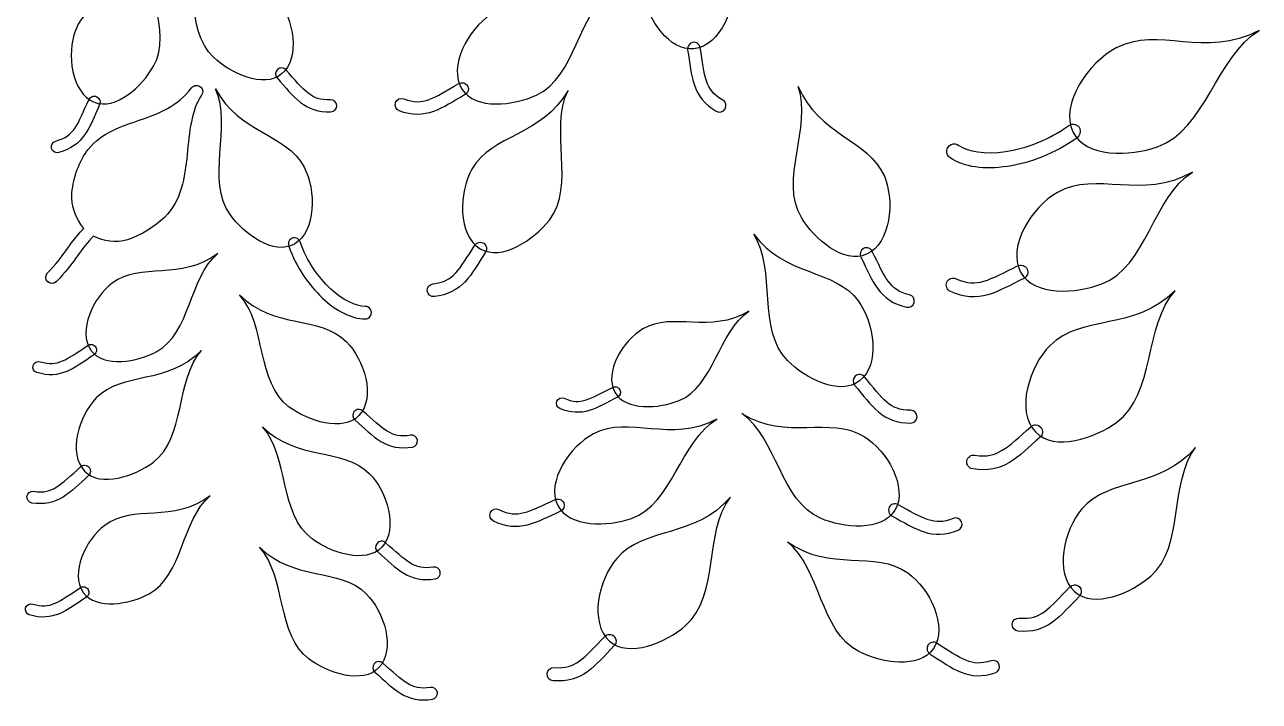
# Model space of a CAD drawing. Extents: x 5.1 to 86.3, y 5.1 to 86.3.
# Drawn here: x 45.47 to 55.31, y 45.5 to 50.89 of the extents above; entities that cross this region are included whole.
import ezdxf

# ---------------------------------------------------------------- set-up
doc = ezdxf.new("R2010")
doc.units = 0
doc.layers.add('View004', color=7, linetype='CONTINUOUS')

msp = doc.modelspace()

# ---------------------------------------------------------------- linework, layer by layer
at = {"layer": 'View004', "color": 1}
for p, q in [((50.794255, 50.745698), (50.794255, 50.745698)), ((50.803047, 50.694772), (50.803047, 50.694772)), ((47.486075, 50.529903), (47.486075, 50.529903)), ((47.518898, 50.494288), (47.518898, 50.494288)), ((46.876693, 50.388934), (46.876709, 50.388956)), ((48.955248, 50.37401), (48.955248, 50.37401)), ((49.000439, 50.399081), (49.000439, 50.399081)), ((46.026464, 50.269927), (46.026464, 50.269927)), ((46.046858, 50.313329), (46.046858, 50.313329)), ((53.87625, 50.058931), (53.87626, 50.058911)), ((53.820905, 50.034579), (53.820905, 50.034579)), ((47.594738, 49.182524), (47.594722, 49.182515)), ((47.620778, 49.140269), (47.620778, 49.140269)), ((49.101089, 49.102877), (49.101089, 49.102877)), ((49.12988, 49.145794), (49.12988, 49.145794)), ((52.15461, 49.10508), (52.15461, 49.10508)), ((52.178092, 49.059043), (52.178092, 49.059043)), ((53.40515, 48.916528), (53.40515, 48.916528)), ((53.456423, 48.940843), (53.456423, 48.940843)), ((46.000285, 48.295418), (46.000285, 48.295418)), ((46.038708, 48.31985), (46.038708, 48.31985)), ((52.088224, 48.089018), (52.088224, 48.089018)), ((52.121867, 48.049789), (52.121867, 48.049789)), ((50.173442, 47.959826), (50.173442, 47.959826)), ((50.213558, 47.979653), (50.213558, 47.979653)), ((48.097851, 47.806454), (48.097851, 47.806454)), ((48.134693, 47.775015), (48.134693, 47.775015)), ((53.522793, 47.643789), (53.522793, 47.643789)), ((53.565958, 47.680627), (53.565958, 47.680627)), ((45.949877, 47.331572), (45.949877, 47.331572)), ((45.986035, 47.363072), (45.986035, 47.363072)), ((49.71876, 47.058875), (49.71876, 47.058875)), ((49.766106, 47.079591), (49.766106, 47.079591)), ((52.357697, 47.044356), (52.357697, 47.044356)), ((52.403548, 47.020515), (52.403548, 47.020515)), ((48.279342, 46.756992), (48.279342, 46.756992)), ((48.316185, 46.725553), (48.316185, 46.725553)), ((45.939778, 46.366093), (45.939778, 46.366093)), ((45.978201, 46.390525), (45.978201, 46.390525)), ((53.834681, 46.3729), (53.834681, 46.3729)), ((53.872571, 46.410953), (53.872571, 46.410953)), ((50.130138, 45.978877), (50.130138, 45.978877)), ((50.168029, 46.01693), (50.168029, 46.01693)), ((52.666598, 45.945496), (52.666598, 45.945496)), ((52.710731, 45.918605), (52.710731, 45.918605)), ((48.256807, 45.79864), (48.256807, 45.79864)), ((48.293649, 45.767202), (48.293649, 45.767202))]:
    msp.add_line(p, q, dxfattribs=at)
for points in [[(46.976414, 50.626912), (46.739714, 50.85046), (46.873397, 51.29882), (46.690661, 51.560909)], [(46.491103, 51.523704), (46.353149, 51.160249), (45.984009, 51.120684), (45.876703, 50.840955)], [(46.499272, 50.556643), (46.656254, 50.838203), (46.396553, 51.221812), (46.491103, 51.523704)], [(51.12181, 51.245345), (51.142557, 51.034298), (51.013678, 50.719374), (50.803047, 50.694772)], [(49.549245, 50.326447), (49.863978, 50.473526), (49.878905, 50.972533), (50.151897, 51.176749)], [(47.489777, 51.089799), (47.613451, 50.934227), (47.672183, 50.620786), (47.518898, 50.494288)], [(50.803047, 50.694772), (50.605755, 50.671728), (50.440935, 50.934859), (50.393664, 51.127785)], [(49.184435, 50.967485), (49.006989, 50.851364), (48.842391, 50.553548), (48.955248, 50.37401)], [(45.876703, 50.840955), (45.806222, 50.65723), (45.844059, 50.343755), (46.026464, 50.269927)], [(55.305923, 50.840781), (54.872447, 50.609777), (54.500889, 50.878461), (54.166233, 50.701611)], [(54.496259, 49.914798), (54.877965, 50.05217), (54.964224, 50.632279), (55.305923, 50.840781)], [(50.794255, 50.745698), (50.766617, 50.740924), (50.748036, 50.714706), (50.752689, 50.687047)], [(50.832738, 50.736558), (50.821665, 50.744663), (50.80779, 50.747959), (50.794255, 50.745698)], [(50.752689, 50.687047), (50.770037, 50.577766), (50.777719, 50.487381), (50.806218, 50.405592)], [(50.853082, 50.702638), (50.851146, 50.716223), (50.843811, 50.728453), (50.832738, 50.736558)], [(50.903011, 50.438934), (50.88058, 50.503413), (50.870923, 50.590154), (50.853082, 50.702638)], [(54.166233, 50.701611), (53.94643, 50.585459), (53.716208, 50.256102), (53.820905, 50.034579)], [(46.026464, 50.269927), (46.197316, 50.200774), (46.409516, 50.395656), (46.499272, 50.556643)], [(47.518898, 50.494288), (47.375321, 50.375803), (47.11175, 50.499093), (46.976414, 50.626912)], [(47.521016, 50.542282), (47.508177, 50.54303), (47.49558, 50.538567), (47.486075, 50.529903)], [(47.554282, 50.525929), (47.545848, 50.535638), (47.533854, 50.541534), (47.521016, 50.542282)], [(47.486075, 50.529903), (47.466748, 50.512087), (47.465458, 50.482), (47.483188, 50.462595)], [(47.483188, 50.462595), (47.552426, 50.385398), (47.604445, 50.318159), (47.668478, 50.268274)], [(47.72771, 50.343751), (47.677257, 50.383096), (47.625537, 50.446462), (47.554282, 50.525929)], [(46.392305, 50.127962), (46.541546, 50.179672), (46.686308, 50.235635), (46.802555, 50.384602)], [(46.802555, 50.384602), (46.820864, 50.408177), (46.855763, 50.410191), (46.876693, 50.388934)], [(46.876709, 50.388956), (46.893232, 50.372031), (46.895466, 50.34575), (46.881953, 50.326309)], [(47.108643, 49.374184), (46.914789, 49.644944), (47.12695, 50.077101), (46.993286, 50.377269)], [(46.993286, 50.377269), (47.178468, 50.019113), (47.554764, 50.027429), (47.698424, 49.75193)], [(48.693247, 50.291537), (48.757548, 50.314475), (48.831187, 50.361321), (48.930015, 50.417926)], [(48.930015, 50.417926), (48.941813, 50.424933), (48.95594, 50.426883), (48.969196, 50.423336)], [(48.955248, 50.37401), (49.060957, 50.205842), (49.369292, 50.242351), (49.549245, 50.326447)], [(48.969196, 50.423336), (48.982452, 50.419789), (48.993716, 50.411044), (49.000439, 50.399081)], [(49.000439, 50.399081), (49.014043, 50.374552), (49.005261, 50.343642), (48.980793, 50.32993)], [(49.800146, 50.362908), (49.594024, 49.99817), (49.194336, 50.016106), (49.034492, 49.735574)], [(49.651443, 49.331361), (49.864506, 49.605757), (49.650283, 50.056689), (49.800146, 50.362908)], [(50.806218, 50.405592), (50.83464, 50.323793), (50.888023, 50.252285), (50.98138, 50.197504)], [(51.033139, 50.285372), (50.956768, 50.330185), (50.925423, 50.374451), (50.903011, 50.438934)], [(51.658818, 49.351361), (51.479903, 49.64915), (51.746236, 50.071403), (51.633857, 50.393272)], [(51.633857, 50.393272), (51.795136, 50.006608), (52.19412, 49.97688), (52.319465, 49.679328)], [(45.874085, 50.065614), (45.910018, 50.117787), (45.939997, 50.19302), (45.983631, 50.289274)], [(46.069619, 50.250627), (46.027214, 50.157118), (45.998106, 50.078139), (45.952486, 50.01197)], [(45.983631, 50.289274), (45.988706, 50.300952), (45.998277, 50.31009), (46.010178, 50.314618)], [(46.010178, 50.314618), (46.022079, 50.319146), (46.035304, 50.318681), (46.046858, 50.313329)], [(46.046858, 50.313329), (46.070412, 50.302258), (46.080587, 50.27423), (46.069619, 50.250627)], [(46.881953, 50.326309), (46.798935, 50.205827), (46.785373, 50.031355), (46.766551, 49.851239)], [(47.668478, 50.268274), (47.732455, 50.218343), (47.810845, 50.189207), (47.912194, 50.193571)], [(47.908244, 50.289061), (47.825336, 50.285491), (47.778148, 50.304393), (47.72771, 50.343751)], [(47.957964, 50.243291), (47.956873, 50.26966), (47.934613, 50.290152), (47.908244, 50.289061)], [(48.45601, 50.201269), (48.429664, 50.211216), (48.416371, 50.240637), (48.426318, 50.266983)], [(48.426318, 50.266983), (48.436265, 50.293328), (48.465686, 50.306621), (48.492031, 50.296674)], [(48.492031, 50.296674), (48.574818, 50.265258), (48.628956, 50.268582), (48.693247, 50.291537)], [(48.980793, 50.32993), (48.884771, 50.274949), (48.809531, 50.22428), (48.727939, 50.195219)], [(51.051193, 50.215559), (51.065486, 50.239823), (51.057403, 50.271079), (51.033139, 50.285372)], [(47.912194, 50.193571), (47.938563, 50.194662), (47.959055, 50.216922), (47.957964, 50.243291)], [(48.727939, 50.195219), (48.646389, 50.166093), (48.557211, 50.162865), (48.45601, 50.201269)], [(50.98138, 50.197504), (51.005644, 50.183212), (51.036901, 50.191295), (51.051193, 50.215559)], [(45.71988, 49.960231), (45.799235, 49.981538), (45.838169, 50.013434), (45.874085, 50.065614)], [(45.979323, 49.893317), (46.087187, 50.030577), (46.243064, 50.076251), (46.392305, 50.127962)], [(53.285386, 49.876516), (53.446815, 49.900243), (53.629171, 49.968724), (53.787782, 50.083367)], [(53.787782, 50.083367), (53.802543, 50.094203), (53.821204, 50.097745), (53.838443, 50.092983)], [(53.838443, 50.092983), (53.855682, 50.088221), (53.869608, 50.075679), (53.87625, 50.058931)], [(53.87626, 50.058911), (53.886647, 50.032914), (53.877339, 50.002601), (53.853983, 49.986371)], [(45.686552, 49.902209), (45.679733, 49.927435), (45.694654, 49.953412), (45.71988, 49.960231)], [(45.952486, 50.01197), (45.906933, 49.945776), (45.841579, 49.894928), (45.744574, 49.868881)], [(53.853983, 49.986371), (53.678146, 49.859328), (53.480004, 49.784595), (53.299374, 49.758064)], [(53.820905, 50.034579), (53.918971, 49.827085), (54.278014, 49.836252), (54.496259, 49.914798)], [(45.744574, 49.868881), (45.719348, 49.862062), (45.693371, 49.876984), (45.686552, 49.902209)], [(45.849458, 49.546773), (45.860288, 49.674195), (45.908085, 49.802688), (45.979323, 49.893317)], [(52.844144, 49.82704), (52.825512, 49.838257), (52.81487, 49.859205), (52.816528, 49.881397)], [(52.816528, 49.881397), (52.818186, 49.903589), (52.83187, 49.923347), (52.852035, 49.932667)], [(52.852035, 49.932667), (52.872201, 49.941988), (52.895506, 49.939325), (52.91251, 49.925758)], [(52.91251, 49.925758), (52.984493, 49.876096), (53.123956, 49.85279), (53.285386, 49.876516)], [(46.766551, 49.851239), (46.747726, 49.671123), (46.722228, 49.48274), (46.58523, 49.351935)], [(53.299374, 49.758064), (53.118751, 49.731516), (52.954889, 49.750639), (52.844144, 49.82704)], [(47.698424, 49.75193), (47.792783, 49.570983), (47.794787, 49.241131), (47.620778, 49.140269)], [(49.034492, 49.735574), (48.929504, 49.551322), (48.918789, 49.211217), (49.101089, 49.102877)], [(52.319465, 49.679328), (52.401794, 49.483898), (52.371983, 49.144932), (52.178092, 49.059043)], [(54.772565, 49.712564), (54.373188, 49.484255), (54.006181, 49.725722), (53.697772, 49.550857)], [(54.052743, 48.822898), (54.407913, 48.962076), (54.459142, 49.507857), (54.772565, 49.712564)], [(45.943565, 49.264674), (45.881153, 49.344135), (45.840425, 49.440517), (45.849458, 49.546773)], [(53.697772, 49.550857), (53.495208, 49.436009), (53.294025, 49.121157), (53.40515, 48.916528)], [(47.620778, 49.140269), (47.45779, 49.045796), (47.21948, 49.219371), (47.108643, 49.374184)], [(45.937485, 49.258366), (45.939309, 49.260646), (45.941361, 49.262774), (45.943565, 49.264674)], [(46.58523, 49.351935), (46.509929, 49.280039), (46.403882, 49.211477), (46.291785, 49.174871)], [(49.101089, 49.102877), (49.271844, 49.001399), (49.529623, 49.174469), (49.651443, 49.331361)], [(52.178092, 49.059043), (51.99648, 48.978594), (51.761114, 49.181094), (51.658818, 49.351361)], [(45.655476, 48.911014), (45.788631, 49.048207), (45.812882, 49.124622), (45.937485, 49.258366)], [(46.009958, 49.191598), (45.894124, 49.067341), (45.868102, 48.988406), (45.726566, 48.842553)], [(46.018143, 49.202793), (46.015863, 49.198765), (46.013203, 49.19495), (46.009958, 49.191598)], [(46.291785, 49.174871), (46.19859, 49.144433), (46.102901, 49.161449), (46.018143, 49.202793)], [(47.594722, 49.182515), (47.575584, 49.169793), (47.567741, 49.144972), (47.575955, 49.123119)], [(47.636156, 49.187905), (47.622289, 49.192725), (47.607033, 49.190743), (47.594738, 49.182524)], [(47.665902, 49.157791), (47.66098, 49.171993), (47.650023, 49.183086), (47.636156, 49.187905)], [(51.54844, 48.211887), (51.304553, 48.459291), (51.464196, 48.932308), (51.279323, 49.218753)], [(51.279323, 49.218753), (51.526953, 48.88082), (51.92175, 48.945687), (52.113511, 48.685926)], [(47.575955, 49.123119), (47.635532, 48.95531), (47.734564, 48.812447), (47.844236, 48.710313)], [(47.908908, 48.783824), (47.810901, 48.875111), (47.71962, 49.006391), (47.665902, 49.157791)], [(48.905504, 48.910023), (48.952275, 48.959755), (48.996457, 49.035022), (49.058608, 49.130459)], [(49.143922, 49.075292), (49.083527, 48.982579), (49.039662, 48.903179), (48.980293, 48.840115)], [(49.058608, 49.130459), (49.065915, 49.142075), (49.077599, 49.150251), (49.091014, 49.153138)], [(49.091014, 49.153138), (49.104429, 49.156024), (49.118442, 49.153377), (49.12988, 49.145794)], [(49.12988, 49.145794), (49.15317, 49.130166), (49.159447, 49.098651), (49.143922, 49.075292)], [(52.15461, 49.10508), (52.129626, 49.092333), (52.119645, 49.061788), (52.132282, 49.036748)], [(52.194073, 49.107749), (52.181096, 49.11221), (52.166868, 49.111248), (52.15461, 49.10508)], [(52.223551, 49.081377), (52.217678, 49.093779), (52.20705, 49.103287), (52.194073, 49.107749)], [(52.349352, 48.844296), (52.308827, 48.899238), (52.27391, 48.979225), (52.223551, 49.081377)], [(47.010389, 49.064514), (46.714957, 48.843219), (46.398839, 48.999196), (46.170556, 48.829455)], [(46.525203, 48.284909), (46.79425, 48.430859), (46.781065, 48.870514), (47.010389, 49.064514)], [(52.132282, 49.036748), (52.181222, 48.93751), (52.215332, 48.853457), (52.266778, 48.783779)], [(53.380568, 48.966416), (53.393987, 48.973269), (53.409603, 48.974419), (53.423882, 48.969606)], [(53.423882, 48.969606), (53.43816, 48.964792), (53.449893, 48.954422), (53.456423, 48.940843)], [(45.726566, 48.842553), (45.680982, 48.793039), (45.607714, 48.863597), (45.655476, 48.911014)], [(48.724075, 48.822857), (48.81208, 48.83264), (48.858749, 48.860281), (48.905504, 48.910023)], [(52.818056, 48.836208), (52.830797, 48.864383), (52.863966, 48.876894), (52.892141, 48.864153)], [(53.11228, 48.844461), (53.184345, 48.865105), (53.268314, 48.911293), (53.380568, 48.966416)], [(53.40515, 48.916528), (53.509237, 48.724858), (53.849669, 48.743319), (54.052743, 48.822898)], [(53.456423, 48.940843), (53.469617, 48.913014), (53.457834, 48.879755), (53.430063, 48.866439)], [(46.170556, 48.829455), (46.020619, 48.717971), (45.891562, 48.447368), (46.000285, 48.295418)], [(48.183793, 48.643263), (48.112006, 48.643267), (48.006915, 48.692536), (47.908908, 48.783824)], [(48.679126, 48.766471), (48.675968, 48.794454), (48.696092, 48.819699), (48.724075, 48.822857)], [(48.980293, 48.840115), (48.920991, 48.777012), (48.843092, 48.733481), (48.735512, 48.721522)], [(52.266778, 48.783779), (52.318155, 48.714071), (52.390323, 48.661584), (52.495717, 48.636915)], [(52.519126, 48.736171), (52.432908, 48.756351), (52.389858, 48.789346), (52.349352, 48.844296)], [(52.846001, 48.762123), (52.817826, 48.774864), (52.805315, 48.808033), (52.818056, 48.836208)], [(52.892141, 48.864153), (52.980665, 48.82394), (53.040224, 48.823799), (53.11228, 48.844461)], [(53.430063, 48.866439), (53.320997, 48.812899), (53.235006, 48.762633), (53.143565, 48.73649)], [(47.580251, 47.84188), (47.318539, 48.03555), (47.397702, 48.496669), (47.184964, 48.735051)], [(47.184964, 48.735051), (47.463279, 48.458106), (47.819395, 48.575459), (48.034638, 48.362782)], [(47.844236, 48.710313), (47.953895, 48.608173), (48.073522, 48.544702), (48.183962, 48.544693)], [(48.735512, 48.721522), (48.707529, 48.718364), (48.682284, 48.738488), (48.679126, 48.766471)], [(52.113511, 48.685926), (52.239462, 48.515316), (52.290144, 48.178838), (52.121867, 48.049789)], [(52.495717, 48.636915), (52.523126, 48.630451), (52.550585, 48.64743), (52.557049, 48.674839)], [(52.557049, 48.674839), (52.563514, 48.702247), (52.546535, 48.729707), (52.519126, 48.736171)], [(53.143565, 48.73649), (53.052164, 48.710271), (52.954215, 48.712966), (52.846001, 48.762123)], [(54.635499, 48.768682), (54.309424, 48.44418), (53.892169, 48.581657), (53.63999, 48.332459)], [(54.172409, 47.722165), (54.479034, 47.949095), (54.386256, 48.489367), (54.635499, 48.768682)], [(48.227873, 48.619738), (48.218593, 48.635436), (48.201606, 48.644502), (48.183793, 48.643263)], [(48.227961, 48.568545), (48.237187, 48.584312), (48.237153, 48.60404), (48.227873, 48.619738)], [(51.241415, 48.604941), (50.929442, 48.419825), (50.636987, 48.605521), (50.396055, 48.463706)], [(50.685237, 47.894279), (50.963495, 48.008554), (50.996911, 48.439533), (51.241415, 48.604941)], [(48.183962, 48.544693), (48.20178, 48.543586), (48.218736, 48.552778), (48.227961, 48.568545)], [(50.396055, 48.463706), (50.23781, 48.370565), (50.08321, 48.119747), (50.173442, 47.959826)], [(45.774208, 48.209069), (45.82955, 48.232633), (45.891844, 48.277716), (45.975777, 48.332711)], [(45.975777, 48.332711), (45.985784, 48.339495), (45.998105, 48.341955), (46.009951, 48.339535)], [(46.000285, 48.295418), (46.102122, 48.153091), (46.371372, 48.201459), (46.525203, 48.284909)], [(46.009951, 48.339535), (46.021796, 48.337114), (46.032164, 48.330017), (46.038708, 48.31985)], [(46.038708, 48.31985), (46.051965, 48.298995), (46.045872, 48.271347), (46.025076, 48.257997)], [(46.880467, 48.291702), (46.607716, 48.014686), (46.253944, 48.127269), (46.042989, 47.914523)], [(46.498143, 47.403388), (46.755298, 47.597786), (46.672253, 48.053531), (46.880467, 48.291702)], [(48.034638, 48.362782), (48.176012, 48.223099), (48.271768, 47.918919), (48.134693, 47.775015)], [(53.63999, 48.332459), (53.474356, 48.168789), (53.36218, 47.812387), (53.522793, 47.643789)], [(45.540743, 48.173398), (45.548102, 48.197093), (45.573276, 48.210336), (45.596971, 48.202977)], [(45.596971, 48.202977), (45.671437, 48.179712), (45.718876, 48.18549), (45.774208, 48.209069)], [(46.025076, 48.257997), (45.943525, 48.204579), (45.880024, 48.156049), (45.809798, 48.126188)], [(52.121867, 48.049789), (51.964247, 47.928913), (51.687885, 48.07043), (51.54844, 48.211887)], [(45.570322, 48.11717), (45.546627, 48.124529), (45.533384, 48.149703), (45.540743, 48.173398)], [(45.809798, 48.126188), (45.739612, 48.096272), (45.661351, 48.088731), (45.570322, 48.11717)], [(52.088224, 48.089018), (52.066935, 48.070756), (52.064412, 48.038721), (52.08258, 48.017352)], [(52.125955, 48.100886), (52.112293, 48.102173), (52.098689, 48.097894), (52.088224, 48.089018)], [(52.160805, 48.08218), (52.152182, 48.092855), (52.139617, 48.099599), (52.125955, 48.100886)], [(49.943448, 47.899262), (50.000005, 47.916459), (50.06562, 47.95395), (50.153423, 47.998846)], [(50.153423, 47.998846), (50.163915, 48.004422), (50.176214, 48.005528), (50.187533, 48.001915)], [(50.187533, 48.001915), (50.198852, 47.998303), (50.208236, 47.990276), (50.213558, 47.979653)], [(52.08258, 48.017352), (52.15347, 47.932395), (52.206378, 47.858712), (52.272759, 47.803076)], [(52.338798, 47.881303), (52.286497, 47.925183), (52.23376, 47.994724), (52.160805, 48.08218)], [(46.042989, 47.914523), (45.904432, 47.774793), (45.812704, 47.472661), (45.949877, 47.331572)], [(49.734551, 47.830939), (49.712174, 47.840625), (49.701885, 47.866617), (49.711571, 47.888994)], [(49.711571, 47.888994), (49.721257, 47.911372), (49.747249, 47.92166), (49.769627, 47.911975)], [(49.769627, 47.911975), (49.839938, 47.8814), (49.886899, 47.88205), (49.943448, 47.899262)], [(50.193725, 47.920652), (50.108416, 47.877044), (50.041258, 47.836313), (49.969495, 47.814531)], [(50.173442, 47.959826), (50.25796, 47.810033), (50.52614, 47.828939), (50.685237, 47.894279)], [(50.213558, 47.979653), (50.224317, 47.957879), (50.215451, 47.931506), (50.193725, 47.920652)], [(48.134693, 47.775015), (48.0063, 47.640226), (47.729887, 47.731146), (47.580251, 47.84188)], [(48.097851, 47.806454), (48.080791, 47.786456), (48.083104, 47.75643), (48.103026, 47.739282)], [(48.131062, 47.822918), (48.118226, 47.822127), (48.106252, 47.816191), (48.097851, 47.806454)], [(48.166044, 47.810656), (48.156511, 47.819288), (48.143898, 47.823709), (48.131062, 47.822918)], [(48.359994, 47.650501), (48.305202, 47.683538), (48.246283, 47.740271), (48.166044, 47.810656)], [(49.969495, 47.814531), (49.897765, 47.792691), (49.820502, 47.793564), (49.734551, 47.830939)], [(51.811052, 46.956929), (51.492462, 47.095454), (51.464065, 47.593876), (51.185657, 47.790645)], [(51.185657, 47.790645), (51.541503, 47.569526), (51.883577, 47.777028), (52.158418, 47.607585)], [(52.272759, 47.803076), (52.339078, 47.747393), (52.42156, 47.713336), (52.5298, 47.714127)], [(52.529227, 47.816104), (52.440682, 47.815457), (52.391084, 47.837411), (52.338798, 47.881303)], [(52.580502, 47.765402), (52.580344, 47.793562), (52.557387, 47.816262), (52.529227, 47.816104)], [(48.103026, 47.739282), (48.18099, 47.67091), (48.240669, 47.610367), (48.310203, 47.568489)], [(50.98551, 47.745682), (50.61565, 47.548899), (50.288246, 47.778852), (50.002671, 47.628203)], [(50.305665, 46.955737), (50.63282, 47.072607), (50.694545, 47.568007), (50.98551, 47.745682)], [(52.5298, 47.714127), (52.55796, 47.714285), (52.58066, 47.737241), (52.580502, 47.765402)], [(53.486059, 47.685547), (53.497228, 47.695661), (53.512005, 47.700841), (53.527045, 47.699915)], [(53.522793, 47.643789), (53.673235, 47.485869), (53.997092, 47.592412), (54.172409, 47.722165)], [(53.527045, 47.699915), (53.542084, 47.698989), (53.556114, 47.692035), (53.565958, 47.680627)], [(47.761742, 46.792418), (47.500031, 46.986088), (47.579193, 47.447208), (47.366455, 47.685589)], [(47.366455, 47.685589), (47.644771, 47.408644), (48.000887, 47.525997), (48.216129, 47.31332)], [(48.545768, 47.617771), (48.463881, 47.604322), (48.414773, 47.617451), (48.359994, 47.650501)], [(48.6006, 47.578268), (48.596367, 47.604318), (48.571818, 47.622004), (48.545768, 47.617771)], [(50.002671, 47.628203), (49.815103, 47.52926), (49.623263, 47.248219), (49.71876, 47.058875)], [(52.158418, 47.607585), (52.338935, 47.496298), (52.511515, 47.203036), (52.403548, 47.020515)], [(53.258825, 47.497888), (53.32302, 47.536599), (53.39205, 47.603074), (53.486059, 47.685547)], [(53.559899, 47.601924), (53.468555, 47.52181), (53.398635, 47.450871), (53.317168, 47.4018)], [(53.565958, 47.680627), (53.585948, 47.657197), (53.58324, 47.622017), (53.559899, 47.601924)], [(48.310203, 47.568489), (48.379687, 47.526559), (48.460997, 47.506997), (48.561098, 47.523436)], [(48.561098, 47.523436), (48.587148, 47.52767), (48.604834, 47.552219), (48.6006, 47.578268)], [(53.041161, 47.459528), (53.137107, 47.443775), (53.194643, 47.459161), (53.258825, 47.497888)], [(54.797999, 47.51917), (54.515307, 47.188111), (54.111215, 47.285808), (53.892452, 47.031439)], [(54.441398, 46.496601), (54.713222, 46.734139), (54.584314, 47.236619), (54.797999, 47.51917)], [(45.949877, 47.331572), (46.078361, 47.19942), (46.351112, 47.292236), (46.498143, 47.403388)], [(53.023206, 47.348999), (52.992684, 47.353957), (52.971961, 47.38272), (52.976919, 47.413241)], [(52.976919, 47.413241), (52.981878, 47.443763), (53.01064, 47.464486), (53.041161, 47.459528)], [(53.317168, 47.4018), (53.235758, 47.352668), (53.140492, 47.329743), (53.023206, 47.348999)], [(45.728071, 47.206013), (45.781985, 47.239276), (45.839746, 47.296043), (45.918476, 47.366543)], [(45.918476, 47.366543), (45.927827, 47.375185), (45.94027, 47.37969), (45.952987, 47.379037)], [(45.952987, 47.379037), (45.965703, 47.378383), (45.977619, 47.372628), (45.986035, 47.363072)], [(45.986035, 47.363072), (46.003129, 47.343446), (46.001143, 47.313694), (45.981592, 47.296514)], [(48.216129, 47.31332), (48.357503, 47.173637), (48.453259, 46.869457), (48.316185, 46.725553)], [(45.54447, 47.171726), (45.625682, 47.15924), (45.67417, 47.172736), (45.728071, 47.206013)], [(45.981592, 47.296514), (45.905093, 47.228031), (45.846619, 47.167485), (45.778199, 47.125318)], [(45.530248, 47.078172), (45.504414, 47.0821), (45.486655, 47.106226), (45.490582, 47.13206)], [(45.490582, 47.13206), (45.49451, 47.157895), (45.518636, 47.175653), (45.54447, 47.171726)], [(45.778199, 47.125318), (45.709828, 47.0831), (45.629523, 47.062909), (45.530248, 47.078172)], [(46.949882, 47.135189), (46.65445, 46.913895), (46.338332, 47.069872), (46.11005, 46.90013)], [(46.464697, 46.355585), (46.733744, 46.501534), (46.720558, 46.941189), (46.949882, 47.135189)], [(49.450172, 47.001373), (49.516343, 47.018171), (49.594056, 47.057894), (49.697762, 47.104967)], [(49.697762, 47.104967), (49.710167, 47.110835), (49.724414, 47.11145), (49.737279, 47.106673)], [(49.737279, 47.106673), (49.750143, 47.101897), (49.760536, 47.092132), (49.766106, 47.079591)], [(51.093456, 47.125148), (50.810764, 46.794088), (50.406672, 46.891786), (50.187909, 46.637417)], [(50.736855, 46.102579), (51.008679, 46.340117), (50.879771, 46.842597), (51.093456, 47.125148)], [(49.205505, 46.933785), (49.18021, 46.946162), (49.169739, 46.976701), (49.182116, 47.001996)], [(49.182116, 47.001996), (49.194493, 47.027291), (49.225033, 47.037763), (49.250327, 47.025385)], [(49.250327, 47.025385), (49.329798, 46.986332), (49.384009, 46.984557), (49.450172, 47.001373)], [(49.740053, 47.012591), (49.639291, 46.966871), (49.559624, 46.923492), (49.475664, 46.902223)], [(49.71876, 47.058875), (49.808208, 46.881522), (50.118609, 46.888913), (50.305665, 46.955737)], [(49.766106, 47.079591), (49.777346, 47.053894), (49.7657, 47.023944), (49.740053, 47.012591)], [(52.403548, 47.020515), (52.302419, 46.849554), (51.99321, 46.877723), (51.811052, 46.956929)], [(52.357697, 47.044356), (52.34476, 47.01947), (52.354373, 46.988808), (52.379202, 46.975762)], [(52.388273, 47.069447), (52.375118, 47.065543), (52.364094, 47.056497), (52.357697, 47.044356)], [(52.427586, 47.065097), (52.415603, 47.071782), (52.401429, 47.073351), (52.388273, 47.069447)], [(52.667681, 46.945148), (52.602784, 46.966342), (52.527906, 47.011181), (52.427586, 47.065097)], [(53.892452, 47.031439), (53.748766, 46.864373), (53.67027, 46.519616), (53.834681, 46.3729)], [(49.475664, 46.902223), (49.391739, 46.880884), (49.302652, 46.886046), (49.205505, 46.933785)], [(52.379202, 46.975762), (52.476675, 46.923393), (52.553256, 46.874775), (52.635602, 46.847928)], [(52.868685, 46.955717), (52.786776, 46.922076), (52.732568, 46.923937), (52.667681, 46.945148)], [(52.935176, 46.927811), (52.924521, 46.953878), (52.894752, 46.966372), (52.868685, 46.955717)], [(52.907269, 46.86132), (52.933336, 46.871975), (52.94583, 46.901744), (52.935176, 46.927811)], [(46.11005, 46.90013), (45.960112, 46.788647), (45.831055, 46.518043), (45.939778, 46.366093)], [(52.635602, 46.847928), (52.71791, 46.821015), (52.807142, 46.820197), (52.907269, 46.86132)], [(47.739206, 45.834067), (47.477495, 46.027736), (47.556657, 46.488856), (47.343919, 46.727238)], [(47.343919, 46.727238), (47.622235, 46.450292), (47.978351, 46.567645), (48.193594, 46.354969)], [(48.316185, 46.725553), (48.187791, 46.590764), (47.911378, 46.681684), (47.761742, 46.792418)], [(48.279342, 46.756992), (48.262282, 46.736995), (48.264595, 46.706969), (48.284517, 46.68982)], [(48.312554, 46.773456), (48.299718, 46.772665), (48.287744, 46.766729), (48.279342, 46.756992)], [(48.347535, 46.761195), (48.338002, 46.769826), (48.32539, 46.774247), (48.312554, 46.773456)], [(48.541485, 46.601039), (48.486693, 46.634076), (48.427774, 46.690809), (48.347535, 46.761195)], [(52.11529, 45.895268), (51.806806, 46.055039), (51.81221, 46.55424), (51.547759, 46.769402)], [(51.547759, 46.769402), (51.887822, 46.524704), (52.243156, 46.708577), (52.505898, 46.520921)], [(48.284517, 46.68982), (48.362482, 46.621448), (48.42216, 46.560905), (48.491694, 46.519027)], [(50.187909, 46.637417), (50.044223, 46.47035), (49.965727, 46.125593), (50.130138, 45.978877)], [(48.491694, 46.519027), (48.561178, 46.477097), (48.642488, 46.457535), (48.742589, 46.473975)], [(48.72726, 46.568309), (48.645372, 46.55486), (48.596264, 46.567989), (48.541485, 46.601039)], [(48.782092, 46.528807), (48.777858, 46.554856), (48.753309, 46.572542), (48.72726, 46.568309)], [(48.742589, 46.473975), (48.768639, 46.478208), (48.786325, 46.502757), (48.782092, 46.528807)], [(52.505898, 46.520921), (52.678469, 46.397671), (52.830804, 46.0934), (52.710731, 45.918605)], [(45.91527, 46.403386), (45.925277, 46.410171), (45.937599, 46.412631), (45.949444, 46.41021)], [(53.796833, 46.409471), (53.806593, 46.419866), (53.820134, 46.425885), (53.83439, 46.426164)], [(53.83439, 46.426164), (53.848646, 46.426443), (53.862412, 46.420958), (53.872571, 46.410953)], [(53.834681, 46.3729), (53.988679, 46.235475), (54.28598, 46.360784), (54.441398, 46.496601)], [(45.713702, 46.279744), (45.769044, 46.303309), (45.831338, 46.348391), (45.91527, 46.403386)], [(45.964569, 46.328673), (45.883018, 46.275254), (45.819517, 46.226724), (45.749291, 46.196864)], [(45.939778, 46.366093), (46.041616, 46.223766), (46.310866, 46.272134), (46.464697, 46.355585)], [(45.949444, 46.41021), (45.96129, 46.407789), (45.971658, 46.400692), (45.978201, 46.390525)], [(45.978201, 46.390525), (45.991459, 46.369671), (45.985365, 46.342022), (45.964569, 46.328673)], [(48.193594, 46.354969), (48.334967, 46.215285), (48.430724, 45.911105), (48.293649, 45.767202)], [(53.596883, 46.215057), (53.654467, 46.256489), (53.714483, 46.324478), (53.796833, 46.409471)], [(53.872887, 46.336255), (53.792869, 46.253692), (53.732356, 46.181424), (53.659275, 46.128897)], [(53.872571, 46.410953), (53.893222, 46.390386), (53.893363, 46.356996), (53.872887, 46.336255)], [(45.509815, 46.187846), (45.48612, 46.195205), (45.472878, 46.220379), (45.480237, 46.244074)], [(45.480237, 46.244074), (45.487596, 46.267768), (45.51277, 46.281011), (45.536464, 46.273652)], [(45.536464, 46.273652), (45.610931, 46.250387), (45.658369, 46.256165), (45.713702, 46.279744)], [(45.749291, 46.196864), (45.679105, 46.166947), (45.600845, 46.159406), (45.509815, 46.187846)], [(53.337473, 46.113617), (53.339811, 46.142785), (53.365352, 46.164535), (53.39452, 46.162197)], [(53.659275, 46.128897), (53.586254, 46.076317), (53.498155, 46.047395), (53.386054, 46.05657)], [(53.39452, 46.162197), (53.486224, 46.154691), (53.539314, 46.173612), (53.596883, 46.215057)], [(50.09229, 46.015448), (50.10205, 46.025844), (50.115591, 46.031862), (50.129847, 46.032141)], [(50.129847, 46.032141), (50.144103, 46.03242), (50.157869, 46.026936), (50.168029, 46.01693)], [(50.130138, 45.978877), (50.284136, 45.841453), (50.581437, 45.966761), (50.736855, 46.102579)], [(53.386054, 46.05657), (53.356886, 46.058908), (53.335135, 46.084449), (53.337473, 46.113617)], [(49.89234, 45.821035), (49.949924, 45.862466), (50.00994, 45.930456), (50.09229, 46.015448)], [(50.168344, 45.942233), (50.088326, 45.85967), (50.027813, 45.787402), (49.954732, 45.734875)], [(50.168029, 46.01693), (50.188679, 45.996363), (50.18882, 45.962973), (50.168344, 45.942233)], [(52.666598, 45.945496), (52.652007, 45.921542), (52.659523, 45.890299), (52.683412, 45.875602)], [(52.698803, 45.968459), (52.685413, 45.965454), (52.673802, 45.957175), (52.666598, 45.945496)], [(52.737732, 45.961458), (52.726228, 45.968939), (52.712192, 45.971463), (52.698803, 45.968459)], [(52.969156, 45.825533), (52.905843, 45.851071), (52.834172, 45.900876), (52.737732, 45.961458)], [(48.293649, 45.767202), (48.165255, 45.632412), (47.888843, 45.723332), (47.739206, 45.834067)], [(52.710731, 45.918605), (52.598262, 45.754881), (52.291669, 45.803914), (52.11529, 45.895268)], [(52.683412, 45.875602), (52.777116, 45.816757), (52.850231, 45.763067), (52.930572, 45.730708)], [(53.170415, 45.822474), (53.086418, 45.794454), (53.03246, 45.799979), (52.969156, 45.825533)], [(53.234865, 45.790131), (53.225999, 45.81686), (53.197144, 45.83134), (53.170415, 45.822474)], [(48.256807, 45.79864), (48.239746, 45.778643), (48.242059, 45.748617), (48.261981, 45.731469)], [(48.290018, 45.815104), (48.277182, 45.814313), (48.265208, 45.808377), (48.256807, 45.79864)], [(48.261981, 45.731469), (48.339946, 45.663097), (48.399625, 45.602554), (48.469158, 45.560676)], [(48.325, 45.802843), (48.315466, 45.811475), (48.302854, 45.815895), (48.290018, 45.815104)], [(48.518949, 45.642688), (48.464157, 45.675724), (48.405238, 45.732457), (48.325, 45.802843)], [(49.63293, 45.719594), (49.635268, 45.748763), (49.660809, 45.770513), (49.689977, 45.768175)], [(49.954732, 45.734875), (49.881711, 45.682295), (49.793612, 45.653372), (49.681511, 45.662547)], [(49.689977, 45.768175), (49.781681, 45.760669), (49.834771, 45.77959), (49.89234, 45.821035)], [(52.930572, 45.730708), (53.010869, 45.698286), (53.099841, 45.691429), (53.202522, 45.725681)], [(53.202522, 45.725681), (53.22925, 45.734547), (53.243731, 45.763403), (53.234865, 45.790131)], [(48.704724, 45.609957), (48.622837, 45.596509), (48.573729, 45.609638), (48.518949, 45.642688)], [(49.681511, 45.662547), (49.652343, 45.664885), (49.630592, 45.690426), (49.63293, 45.719594)], [(48.469158, 45.560676), (48.538642, 45.518746), (48.619952, 45.499183), (48.720054, 45.515623)], [(48.759556, 45.570455), (48.755323, 45.596505), (48.730774, 45.614191), (48.704724, 45.609957)], [(48.720054, 45.515623), (48.746103, 45.519856), (48.763789, 45.544405), (48.759556, 45.570455)]]:
    msp.add_open_spline(points, degree=3, dxfattribs=at)

doc.saveas('drawing.dxf')
